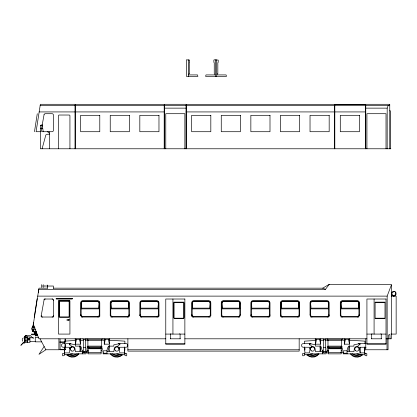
<?xml version="1.0" encoding="UTF-8"?>
<svg xmlns="http://www.w3.org/2000/svg" width="417" height="417" viewBox="0 0 417 417"><rect width="100%" height="100%" fill="white"/><g stroke="black" fill="none" stroke-linecap="round" stroke-linejoin="round"><path stroke-width="0.63" d="M34.475 131.715L37.28 113.705M33.162 324.442L33.224 324.035M33.287 323.634L33.35 323.232M33.412 322.831L33.475 322.424M34.225 317.332L37.123 298.708M124.881 353.861L123.338 354.752A2.356 0.865 0 0 1 122.379 354.825L116.781 353.861M364.979 353.861L363.442 354.752A2.356 0.865 0 0 1 362.482 354.825L356.879 353.861M41.09 316.404L44.228 299.015L52.792 299.015M99.267 314.971L98.85 316.034L97.833 316.477L82.602 316.477L81.586 316.034L81.164 314.971L81.164 302.669L81.586 301.606L82.602 301.163L97.833 301.163L98.85 301.606L99.267 302.669L99.267 314.971L99.788 314.971L99.215 316.425L97.833 317.024M128.858 314.971L128.436 316.034L127.42 316.477L112.189 316.477L111.177 316.034L110.755 314.971L110.755 302.669L111.177 301.606L112.189 301.163L127.42 301.163L128.436 301.606L128.858 302.669L128.858 314.971L129.379 314.971L128.806 316.425L127.42 317.024M158.45 314.971L158.027 316.034L157.011 316.477L141.78 316.477L140.764 316.034L140.347 314.971L140.347 302.669L140.764 301.606L141.78 301.163L157.011 301.163L158.027 301.606L158.45 302.669L158.45 314.971L158.971 314.971L158.397 316.425L157.011 317.024M210.293 314.971L209.876 316.034L208.86 316.477L193.629 316.477L192.612 316.034L192.19 314.971L192.19 302.669L192.612 301.606L193.629 301.163L208.86 301.163L209.876 301.606L210.293 302.669L210.293 314.971L210.82 314.971L210.246 316.425L208.86 317.024M239.884 314.971L239.462 316.034L238.451 316.477L223.22 316.477L222.204 316.034L221.781 314.971L221.781 302.669L222.204 301.606L223.22 301.163L238.451 301.163L239.462 301.606L239.884 302.669L239.884 314.971L240.406 314.971L240.406 302.669L239.832 301.22L238.451 300.615L223.22 300.615L221.834 301.22L221.26 302.669L221.26 316.414M240.406 314.971L239.832 316.425L238.451 317.024M269.476 314.971L269.054 316.034L268.037 316.477L252.806 316.477L251.79 316.034L251.373 314.971L251.373 302.669L251.79 301.606L252.806 301.163L268.037 301.163L269.054 301.606L269.476 302.669L269.476 314.971L269.997 314.971L269.424 316.425L268.037 317.024M299.062 314.971L298.645 316.034L297.629 316.477L282.398 316.477L281.381 316.034L280.959 314.971L280.959 302.669L281.381 301.606L282.398 301.163L297.629 301.163L298.645 301.606L299.062 302.669L299.062 314.971L299.583 314.971L299.01 316.425L297.629 317.024M328.653 314.971L328.231 316.034L327.215 316.477L311.984 316.477L310.973 316.034L310.55 314.971L310.55 302.669L310.973 301.606L311.984 301.163L327.215 301.163L328.231 301.606L328.653 302.669L328.653 314.971L329.175 314.971L328.601 316.425L327.215 317.024M358.922 314.971L358.5 316.034L357.484 316.477L342.253 316.477L341.236 316.034L340.819 314.971L340.819 302.669L341.236 301.606L342.253 301.163L357.484 301.163L358.5 301.606L358.922 302.669L358.922 314.971L359.444 314.971L358.87 316.425L357.484 317.024M80.58 339.188L80.58 344.181L75.383 344.181L76.499 339.188M109.447 339.188L109.447 344.181L104.255 344.181L105.365 339.188M320.678 339.188L320.678 344.181L315.481 344.181L316.597 339.188M349.545 339.188L349.545 344.181L344.353 344.181L345.464 339.188M42.091 148.775L45.86 134.915L47.601 134.227L49.342 134.227M86.924 350.488L85.949 353.861L69.952 353.861M327.022 350.488L326.047 353.861L310.05 353.861M387.179 148.775L387.179 108.139L388.222 105.397L389.749 105.016M387.153 338.802L387.153 296.117L391.328 285.15M70.192 347.794L69.347 352.897L64.338 352.897L64.338 355.513L62.821 355.852L62.482 355.513L62.482 353.715L62.821 353.376L64.338 353.376M310.295 347.794L309.445 352.897L304.436 352.897L304.436 355.513L302.919 355.852L302.58 355.513L302.58 353.715L302.919 353.376L304.436 353.376M82.931 338.802L83.301 339.652L83.301 347.689L85.417 347.689L85.417 339.652L85.787 338.802M323.029 338.802L323.399 339.652L323.399 347.689L325.515 347.689L325.515 339.652L325.886 338.802M119.199 348.424L119.877 347.257L125.934 347.257A1.85 1.85 0 0 0 127.784 345.406A1.85 1.85 0 0 0 125.934 343.561L119.877 343.561L113.836 344.802L113.836 346.131L109.129 346.131L109.129 345.829C106.788 347.538 106.914 351.244 106.945 353.861M359.298 348.424L359.975 347.257L366.032 347.257M44.124 346.496L38.969 354.33L45.854 349.764L58.906 349.764L58.906 338.802M32.834 330.181L32.589 330.53L32.145 330.181L32.396 330.817L32.834 330.467M38.791 289.315L325.495 289.315L329.221 284.352L391.328 284.352L391.328 338.802L386.017 338.802M101.341 346.12L87.883 346.12L86.981 347.017L102.238 347.017L101.341 346.12L101.341 340.35L102.238 338.802M341.44 346.12L327.981 346.12L327.079 347.017L342.341 347.017L341.44 346.12L341.44 340.35L342.341 338.802M117.453 346.584L118.954 344.755A0.605 0.605 0 0 1 119.851 345.067L119.877 343.561M357.551 346.584L359.053 344.755A0.605 0.605 0 0 1 359.949 345.067L359.975 343.561L366.032 343.561M101.112 351.041L102.238 349.701L102.238 348.357L101.112 347.017L101.112 353.861L88.112 353.861L88.112 347.017L86.981 348.357L86.981 349.701L88.112 351.041M341.21 351.041L342.341 349.701L342.341 348.357L341.21 347.017L341.21 353.861L328.21 353.861L328.21 347.017L327.079 348.357L327.079 349.701L328.21 351.041M24.473 342.967L24.473 336.91L29.941 336.91L29.941 342.393L23.357 342.393L20.85 345.328L23.357 342.967L24.838 342.967L24.838 342.393M26.401 335.404L24.473 336.91L25.437 335.404L30.217 335.404L32.463 337.734L33.49 338.229L33.35 337.786L29.941 337.786M170.928 333.704L170.548 334.085L170.548 338.802M372.079 333.704L371.698 334.085L371.698 338.802M70.025 348.424L71.323 347.022M310.071 348.331L311.869 346.584L310.368 344.755A0.605 0.605 0 0 0 309.471 345.067L309.445 343.561L303.388 343.561A1.85 1.85 0 0 0 301.538 345.406A1.85 1.85 0 0 0 303.388 347.257L309.445 347.257L310.123 348.424M23.336 337.895C22.096 338.51 21.814 340.329 22.867 341.252M53.282 288.168L322.701 288.168L329.221 284.352M34.913 332.907L36.394 332.318M34.496 333.162L34.945 332.985M35.018 333.178L36.008 332.787M36.534 332.667L35.049 333.256L34.804 332.63L34.356 332.808L35.674 336.123L37.494 335.08M36.644 332.943L35.158 333.527L35.898 335.398L37.384 334.809M35.763 335.044L37.243 334.46M82.602 301.439C79.897 302.174 82.217 306.323 81.424 308.137M112.189 301.439C109.483 302.174 111.808 306.323 111.016 308.137M141.78 301.439C139.075 302.174 141.399 306.323 140.607 308.137M193.629 301.439C190.923 302.174 193.248 306.323 192.456 308.137M223.22 301.439C220.515 302.174 222.834 306.323 222.042 308.137M252.806 301.439C250.101 302.174 252.426 306.323 251.633 308.137M282.398 301.439C279.692 302.174 282.012 306.323 281.22 308.137M311.984 301.439C309.278 302.174 311.603 306.323 310.811 308.137M342.253 301.439C339.547 302.174 341.872 306.323 341.08 308.137M359.975 343.561L353.939 344.802L353.939 346.131L349.227 346.131L349.227 345.829C346.887 347.538 347.012 351.244 347.043 353.861M390.849 148.775L40.35 148.775L40.35 125.35L42.263 125.032L43.217 131.715M72.443 353.861L66.84 354.825A2.356 0.865 0 0 1 65.881 354.752L64.343 353.861M312.541 353.861L306.938 354.825A2.356 0.865 0 0 1 305.984 354.752L304.441 353.861M40.35 125.35L42.263 125.032M365.339 104.531L334.398 104.531L334.398 148.775M365.339 104.558L334.815 104.558L334.815 148.775M40.183 105.397L75.003 105.397M75.42 105.397L164.189 105.397M164.611 105.397L186.029 105.397M186.451 105.397L334.398 105.397M334.815 105.397L365.339 105.397M365.761 105.397L388.222 105.397M164.611 108.139L186.029 108.139M365.761 108.139L387.179 108.139M389.749 110.807L390.369 110.807L390.369 148.775M39.162 111.928L164.611 111.928M186.029 111.928L334.398 111.928M334.815 111.928L365.761 111.928M40.35 128.373L42.737 128.373M40.35 131.715L36.081 131.715L40.35 104.297L75.003 104.297L75.003 148.775M47.674 286.036L53.402 286.036L53.402 288.324M47.429 288.168L38.969 288.168L33.303 324.525L38.969 338.802L165.773 338.802M37.728 296.117L387.153 296.117M391.328 296.117L396.15 296.117L396.15 334.085L391.328 334.085M56.18 298.728L72.224 298.728M173.816 302.158L183.986 302.158M374.966 302.158L385.136 302.158M81.164 308.137L99.267 308.137M110.755 308.137L128.858 308.137M140.347 308.137L158.45 308.137M192.19 308.137L210.293 308.137M221.781 308.137L239.884 308.137M251.373 308.137L269.476 308.137M280.959 308.137L299.062 308.137M310.55 308.137L328.653 308.137M340.819 308.137L358.922 308.137M81.164 308.867L99.267 308.867M110.755 308.867L128.858 308.867M140.347 308.867L158.45 308.867M192.19 308.867L210.293 308.867M221.781 308.867L239.884 308.867M251.373 308.867L269.476 308.867M280.959 308.867L299.062 308.867M310.55 308.867L328.653 308.867M340.819 308.867L358.922 308.867M81.164 314.971L80.643 314.971L81.216 316.425L82.602 317.024M110.755 314.971L110.234 314.971L110.807 316.425L112.189 317.024M140.347 314.971L139.82 314.971L140.393 316.425L141.78 317.024M192.19 314.971L191.669 314.971L192.242 316.425L193.629 317.024M221.781 314.971L221.26 314.971L221.834 316.425L223.22 317.024M251.373 314.971L250.852 314.971L251.425 316.425L252.806 317.024M280.959 314.971L280.438 314.971L281.011 316.425L282.398 317.024M329.175 316.414L329.175 302.669L328.601 301.22L327.215 300.615L311.984 300.615L310.602 301.22L310.029 302.669L310.029 314.971L310.55 314.971M340.819 314.971L340.293 314.971L340.866 316.425L342.253 317.024M41.601 317.024L53.402 317.024L53.402 299.656M81.284 317.024L99.152 317.024M110.87 317.024L128.744 317.024M140.461 317.024L158.33 317.024M192.31 317.024L210.178 317.024M221.896 317.024L239.77 317.024M251.487 317.024L269.356 317.024M281.079 317.024L298.947 317.024M310.665 317.024L328.539 317.024M340.934 317.024L358.802 317.024M173.816 318.338L183.986 318.338M374.966 318.338L385.136 318.338M33.068 325.886L32.74 325.886L32.834 326.735M33.068 326.073L32.834 328.163M33.303 326.162L34.512 326.162M35.117 327.965L31.635 327.965L31.635 329.414L35.768 329.414M33.068 330.733L32.792 330.733L33.068 331.265M33.303 331.223L36.326 331.223M33.068 331.703L32.953 331.265M36.326 331.901L33.303 331.901L33.303 329.414M37.16 334.085L31.416 334.085L31.416 334.783L36.779 334.783M165.773 334.085L184.867 334.085M366.924 334.085L386.017 334.085M24.473 336.993L25.161 336.993L25.161 341.596L24.473 341.596M27.293 336.993L27.001 336.993L27.001 341.596L27.293 341.596M25.161 337.139L27.001 337.139M38.505 337.358L35.263 337.358L35.263 341.851L41.752 341.851M27.293 338.588L28.075 338.588L28.075 340.006L27.293 340.006M170.23 338.802L180.41 338.802M184.867 338.802L366.924 338.802M371.38 338.802L381.56 338.802M27.141 338.943L29.284 338.943M86.981 338.802L86.981 339.188L102.238 339.188M327.079 338.802L327.079 339.188L342.341 339.188M27.141 339.652L29.284 339.652M83.301 339.652L85.417 339.652M323.399 339.652L325.515 339.652M86.981 339.188L87.883 340.35L101.341 340.35M327.079 339.188L327.981 340.35L341.44 340.35M25.161 340.918L27.001 340.918M29.941 341.424L35.263 341.424M165.773 343.519L184.867 343.519M366.924 343.519L386.017 343.519M69.847 349.097A2.596 2.596 0 0 1 72.443 346.496A2.596 2.596 0 0 1 75.044 349.097L75.383 351.693L81.028 351.693A1.413 1.413 0 0 0 82.232 351.093L81.179 347.017L80.09 345.829L80.09 346.131L75.383 346.131L75.383 344.802L69.347 343.561L63.29 343.561A1.85 1.85 0 0 0 61.44 345.406A1.85 1.85 0 0 0 63.29 347.257L69.347 347.257L69.973 348.331M88.112 348.576L101.112 348.576M328.21 348.576L341.21 348.576M88.112 348.763L101.112 348.763M328.21 348.763L341.21 348.763M127.889 349.764L299.171 349.764M82.279 352.177L86.439 352.177M322.377 352.177L323.566 352.177M325.349 352.177L326.537 352.177M88.112 352.62L101.112 352.62M328.21 352.62L341.21 352.62M340.673 352.735L343.264 352.735M103.275 353.204L106.945 353.204M343.373 353.204L347.043 353.204M124.886 353.376L126.403 353.376L126.742 353.715L126.742 355.513L126.403 355.852L124.886 355.513L124.886 352.897L119.877 352.897L119.027 347.794M364.984 353.376L366.501 353.376L366.84 353.715L366.84 355.513L366.501 355.852L364.984 355.513L364.984 352.897L359.975 352.897L359.35 348.331M102.952 352.746L103.275 353.861L119.272 353.861M343.05 352.746L343.373 353.861L359.371 353.861M390.76 334.085L391.141 334.116M309.445 343.561L315.481 344.802L315.481 346.131L320.193 346.131L320.193 345.829L321.278 347.017L322.346 351.041A1.413 1.413 0 0 1 321.126 351.693L315.481 351.693L315.143 349.097A2.596 2.596 0 0 0 312.541 346.496A2.596 2.596 0 0 0 309.946 349.097M357.484 301.439C360.189 302.174 357.869 306.323 358.656 308.137M327.215 301.439C329.925 302.174 327.6 306.323 328.393 308.137M297.629 301.439C300.334 302.174 298.009 306.323 298.801 308.137M268.037 301.439C270.742 302.174 268.423 306.323 269.215 308.137M238.451 301.439C241.156 302.174 238.832 306.323 239.624 308.137M311.984 317.024L310.602 316.425L310.029 314.971M208.86 301.439C211.565 302.174 209.24 306.323 210.032 308.137M157.011 301.439C159.716 302.174 157.397 306.323 158.184 308.137M127.42 301.439C130.125 302.174 127.805 306.323 128.598 308.137M97.833 301.439C100.539 302.174 98.214 306.323 99.006 308.137M325.495 289.315L322.701 288.168M47.496 131.715L49.342 133.174M380.862 333.704L381.242 334.085L381.242 338.802M48.93 131.715L49.342 132.126L49.342 148.775M179.711 333.704L180.092 334.085L180.092 338.802M71.771 346.584L70.27 344.755A0.605 0.605 0 0 0 69.373 345.067L69.347 343.561M40.053 338.802L45.854 349.764M348.435 339.188L349.545 344.181M319.563 339.188L320.678 344.181M108.337 339.188L109.447 344.181M79.465 339.188L80.58 344.181M390.077 338.802L389.968 335.383L389.264 334.319L388.561 335.383L388.451 338.802M389.749 148.775L389.749 104.297L365.761 104.297L365.761 148.775M388.06 338.802L388.06 349.764L365.761 349.764L365.761 338.802M387.018 338.802L387.018 349.764M386.017 148.775L386.017 113.705L366.924 113.705L366.924 148.775M374.085 299.015L374.085 334.085M365.339 148.775L365.339 104.443L186.451 104.443L186.451 148.775M364.984 343.561L364.984 341.163A433.357 433.357 0 0 0 349.227 340.35M364.677 347.257L364.677 352.897M360.283 347.257L360.283 352.897M359.444 315.805L359.444 302.669L358.87 301.22L357.484 300.615L342.253 300.615L340.866 301.22L340.293 302.669L340.293 315.805M358.792 308.137L358.792 302.169L358.094 301.439L341.643 301.439L340.95 302.169L340.95 308.137M349.827 338.802L349.827 339.188L344.072 339.188L344.072 338.802M344.353 339.188L344.353 344.181M343.373 353.861L343.373 350.791L347.043 350.791L347.09 351.093A1.413 1.413 0 0 0 348.294 351.693L353.939 351.693L354.278 349.097A2.596 2.596 0 0 1 356.879 346.496A2.596 2.596 0 0 1 359.475 349.097M340.819 347.017L340.819 347.799L328.831 347.799L328.831 347.017M340.376 347.799L340.376 348.576M329.274 347.799L329.274 348.576M328.523 308.137L328.523 302.169L327.825 301.439L311.379 301.439L310.681 302.169L310.681 308.137M327.981 340.35L327.981 346.12M327.95 350.791L327.95 353.246M325.416 347.689L325.416 351.5L323.498 351.5L323.498 347.689M325.135 351.5L325.135 352.855L323.774 352.855L323.774 351.5M322.377 350.488L322.377 353.861M320.954 338.802L320.954 339.188L315.205 339.188L315.205 338.802M315.481 339.188L315.481 344.181M304.436 343.561L304.436 341.163A433.357 433.357 0 0 1 315.778 340.517M299.583 316.414L299.583 302.669L299.01 301.22L297.629 300.615L282.398 300.615L281.011 301.22L280.438 302.669L280.438 316.414M299.171 338.802L299.171 351.109L127.889 351.109L127.889 338.802M298.932 308.137L298.932 302.169L298.238 301.439L281.788 301.439L281.089 302.169L281.089 308.137M269.997 316.414L269.997 302.669L269.424 301.22L268.037 300.615L252.806 300.615L251.425 301.22L250.852 302.669L250.852 316.414M269.346 308.137L269.346 302.169L268.647 301.439L252.196 301.439L251.503 302.169L251.503 308.137M239.754 308.137L239.754 302.169L239.056 301.439L222.61 301.439L221.912 302.169L221.912 308.137M216.553 59.798L216.553 76.4M215.526 59.798L215.526 76.4M210.82 315.763L210.82 302.669L210.246 301.22L208.86 300.615L193.629 300.615L192.242 301.22L191.669 302.669L191.669 316.414M210.163 308.137L210.163 302.169L209.47 301.439L193.019 301.439L192.326 302.169L192.326 308.137M188.5 59.798L188.5 76.4M186.029 148.775L186.029 104.297L164.611 104.297L164.611 148.775M184.867 148.775L184.867 113.705L165.773 113.705L165.773 148.775M183.986 302.805L183.986 317.691M173.816 302.805L173.816 317.691M172.935 299.015L172.935 334.085M164.189 148.775L164.189 104.443L75.42 104.443L75.42 148.775M158.971 316.414L158.971 302.669L158.397 301.22L157.011 300.615L141.78 300.615L140.393 301.22L139.82 302.669L139.82 315.763M158.314 308.137L158.314 302.169L157.621 301.439L141.17 301.439L140.477 302.169L140.477 308.137M129.379 316.414L129.379 302.669L128.806 301.22L127.42 300.615L112.189 300.615L110.807 301.22L110.234 302.669L110.234 315.763M128.728 308.137L128.728 302.169L128.029 301.439L111.584 301.439L110.886 302.169L110.886 308.137M124.886 343.561L124.886 341.163A433.357 433.357 0 0 0 109.129 340.35M124.579 347.257L124.579 352.897M109.728 338.802L109.728 339.188L103.974 339.188L103.974 338.802M104.255 339.188L104.255 344.181M103.275 353.861L103.275 350.791L106.945 350.791L106.992 351.093A1.413 1.413 0 0 0 108.191 351.693L113.836 351.693L114.18 349.097A2.596 2.596 0 0 1 116.781 346.496A2.596 2.596 0 0 1 119.377 349.097M100.721 347.017L100.721 347.799L88.727 347.799L88.727 347.017M100.273 347.799L100.273 348.576M99.788 316.414L99.788 302.669L99.215 301.22L97.833 300.615L82.602 300.615L81.216 301.22L80.643 302.669L80.643 315.763M99.137 308.137L99.137 302.169L98.443 301.439L81.993 301.439L81.294 302.169L81.294 308.137M89.175 347.799L89.175 348.576M87.883 340.35L87.883 346.12M87.851 350.791L87.851 353.246M85.318 347.689L85.318 351.5L83.395 351.5L83.395 347.689M85.037 351.5L85.037 352.855L83.676 352.855L83.676 351.5M82.279 350.488L82.279 353.861M80.856 338.802L80.856 339.188L75.107 339.188L75.107 338.802M75.383 339.188L75.383 344.181M69.931 148.775L69.931 115.509L69.446 115.024L58.959 115.024L58.474 115.509L58.474 148.775M68.774 319.797L68.774 320.173M65.453 339.089L65.453 341.784M65.453 344.28L65.453 349.764M64.989 339.089L64.989 341.784M64.989 344.28L64.989 346.975M64.645 347.257L64.645 352.897M64.338 343.561L64.338 341.163A433.357 433.357 0 0 1 75.68 340.517M60.074 339.089L60.074 349.764M47.674 285.119L47.674 288.324M47.064 285.119L47.064 286.948M45.781 285.619L45.781 286.448M44.322 285.619L44.322 286.448M43.206 284.649L43.206 287.417M42.857 285.619L42.857 286.448M41.398 284.649L41.398 287.417M38.567 289.867L38.567 292.583M38.333 289.627L38.333 292.823M33.303 325.484L33.303 327.965M33.068 325.63L33.068 328.043M33.068 329.341L33.068 331.755M32.834 329.221L32.834 331.192M32.589 326.865L32.589 327.778M32.589 329.164L32.589 330.817M32.396 330.53L32.396 330.817M27.84 338.943L27.84 339.652M27.293 336.91L27.293 342.393M24.864 336.993L24.864 341.596M23.357 342.393L23.357 342.967M53.402 315.705A1.319 1.319 0 0 1 52.083 317.024M42.534 317.024A1.319 1.319 0 0 1 41.22 315.705M44.082 299.828A1.319 1.319 0 0 1 45.302 299.015M52.083 299.015A1.319 1.319 0 0 1 53.402 300.334M320.193 340.35A433.357 433.357 0 0 1 324.061 340.236M325.349 340.204A433.357 433.357 0 0 1 328.575 340.147M341.487 340.157A433.357 433.357 0 0 1 344.713 340.22M326.693 351.63A1.579 1.579 0 0 1 328.21 350.488M341.21 350.488A1.579 1.579 0 0 1 342.602 351.317M362.613 354.825A8.105 8.105 0 0 1 350.447 354.028M349.045 351.192A8.105 8.105 0 0 1 349.389 345.99M364.708 346.996A8.105 8.105 0 0 1 364.708 351.192M359.855 354.257A5.958 5.958 0 0 1 353.897 354.257M358.422 343.337A5.958 5.958 0 0 1 359.855 343.931M361.122 354.153A6.604 6.604 0 0 1 352.209 353.762M361.899 354.815A7.61 7.61 0 0 1 350.838 353.725M349.524 351.067A7.61 7.61 0 0 1 349.524 347.126M318.974 354.028A8.105 8.105 0 0 1 306.813 354.825M305.051 352.198A8.105 8.105 0 0 1 304.712 346.996M320.032 345.99A8.105 8.105 0 0 1 320.376 351.192M315.523 354.257A5.958 5.958 0 0 1 309.565 354.257M309.565 343.931A5.958 5.958 0 0 1 310.999 343.337M317.212 353.762A6.604 6.604 0 0 1 308.299 354.153M319.896 347.126A7.61 7.61 0 0 1 319.896 351.067M318.583 353.725A7.61 7.61 0 0 1 307.522 354.815M304.999 350.087A7.61 7.61 0 0 1 304.999 348.101M80.09 340.35A433.357 433.357 0 0 1 83.317 340.251M85.25 340.204A433.357 433.357 0 0 1 88.477 340.147M101.388 340.157A433.357 433.357 0 0 1 104.615 340.22M86.595 351.63A1.579 1.579 0 0 1 88.112 350.488M101.112 350.488A1.579 1.579 0 0 1 102.499 351.317M122.509 354.825A8.105 8.105 0 0 1 110.349 354.028M108.946 351.192A8.105 8.105 0 0 1 109.509 345.505M124.61 346.996A8.105 8.105 0 0 1 124.61 351.192M119.757 354.257A5.958 5.958 0 0 1 113.799 354.257M118.319 343.337A5.958 5.958 0 0 1 119.757 343.931M121.024 354.153A6.604 6.604 0 0 1 112.11 353.762M121.8 354.815A7.61 7.61 0 0 1 110.74 353.725M109.426 351.067A7.61 7.61 0 0 1 109.426 347.126M78.876 354.028A8.105 8.105 0 0 1 66.71 354.825M64.614 351.192A8.105 8.105 0 0 1 64.614 346.996M79.934 345.99A8.105 8.105 0 0 1 80.278 351.192M75.425 354.257A5.958 5.958 0 0 1 69.467 354.257M69.467 343.931A5.958 5.958 0 0 1 70.9 343.337M77.114 353.762A6.604 6.604 0 0 1 68.2 354.153M79.475 346.183A7.61 7.61 0 0 1 79.798 351.067M78.485 353.725A7.61 7.61 0 0 1 67.424 354.815M391.412 293.083C390.5 296.044 395.379 297.352 396.067 294.329C396.984 291.368 392.1 290.065 391.412 293.083M391.766 293.177C394.55 302.049 398.61 286.886 391.766 293.177M44.082 114.519L41.22 130.396A1.319 1.319 0 0 0 42.534 131.715L52.083 131.715A1.319 1.319 0 0 0 53.402 130.396L53.402 115.024A1.319 1.319 0 0 0 52.083 113.705L45.302 113.705A1.319 1.319 0 0 0 44.082 114.519M189.266 73.392L188.5 74.919L197.522 74.919L197.903 76.4L186.451 76.4L186.451 59.798L189.646 60.084L189.646 62.373L189.266 62.659L189.266 73.392M217.825 73.392L217.064 74.919L226.087 74.919L226.467 76.4L205.612 76.4L205.993 74.919L215.016 74.919L214.249 73.392L214.249 62.659L213.869 62.373L213.869 60.084L214.249 59.798L218.211 60.084L218.211 62.373L217.825 62.659L217.825 73.392M58.959 300.334L58.474 300.819L58.474 334.085L69.931 334.085L69.931 300.819L69.446 300.334L58.959 300.334M59.673 301.11L59.256 301.533L59.256 316.607L59.673 317.024L68.732 317.024L69.149 316.607L69.149 301.533L68.732 301.11L59.673 301.11M174.369 302.294L173.952 302.711L173.952 317.785L174.369 318.202L183.428 318.202L183.845 317.785L183.845 302.711L183.428 302.294L174.369 302.294M375.519 302.294L375.102 302.711L375.102 317.785L375.519 318.202L384.578 318.202L385 317.785L385 302.711L384.578 302.294L375.519 302.294M99.788 115.311L80.643 115.311L80.643 131.715L99.788 131.715L99.788 115.311M129.379 115.311L110.234 115.311L110.234 131.715L129.379 131.715L129.379 115.311M158.971 115.311L139.82 115.311L139.82 131.715L158.971 131.715L158.971 115.311M210.82 115.311L191.669 115.311L191.669 131.715L210.82 131.715L210.82 115.311M240.406 115.311L221.26 115.311L221.26 131.715L240.406 131.715L240.406 115.311M269.997 115.311L250.852 115.311L250.852 131.715L269.997 131.715L269.997 115.311M299.583 115.311L280.438 115.311L280.438 131.715L299.583 131.715L299.583 115.311M329.175 115.311L310.029 115.311L310.029 131.715L329.175 131.715L329.175 115.311M359.444 115.311L340.293 115.311L340.293 131.715L359.444 131.715L359.444 115.311M72.224 298.442L56.18 298.442L56.18 299.015L72.224 299.015L72.224 298.442M184.867 299.015L165.773 299.015L165.773 344.28L184.867 344.28L184.867 299.015M386.017 299.015L366.924 299.015L366.924 344.28L386.017 344.28L386.017 299.015M69.285 300.975L59.115 300.975L59.115 317.16L69.285 317.16L69.285 300.975M69.149 319.797L66.892 319.797L66.892 320.173L69.149 320.173L69.149 319.797M29.326 338.588L28.544 338.588L28.544 340.006L29.326 340.006L29.326 338.588M65.224 341.877L59.84 341.877L59.84 342.347L65.224 342.347L65.224 341.877M65.224 349.295L59.84 349.295L59.84 349.764L65.224 349.764L65.224 349.295M311.499 350.9A2.085 2.085 0 0 0 314.632 349.097A2.085 2.085 0 0 0 311.499 347.288A2.085 2.085 0 0 0 311.499 350.9M355.404 350.572A2.085 2.085 0 0 0 358.896 349.634A2.085 2.085 0 0 0 356.337 347.08A2.085 2.085 0 0 0 355.404 350.572M71.401 350.9A2.085 2.085 0 0 0 74.534 349.097A2.085 2.085 0 0 0 71.401 347.288A2.085 2.085 0 0 0 71.401 350.9M115.733 350.9A2.085 2.085 0 0 0 118.866 349.097A2.085 2.085 0 0 0 115.733 347.288A2.085 2.085 0 0 0 115.733 350.9"/></g></svg>
